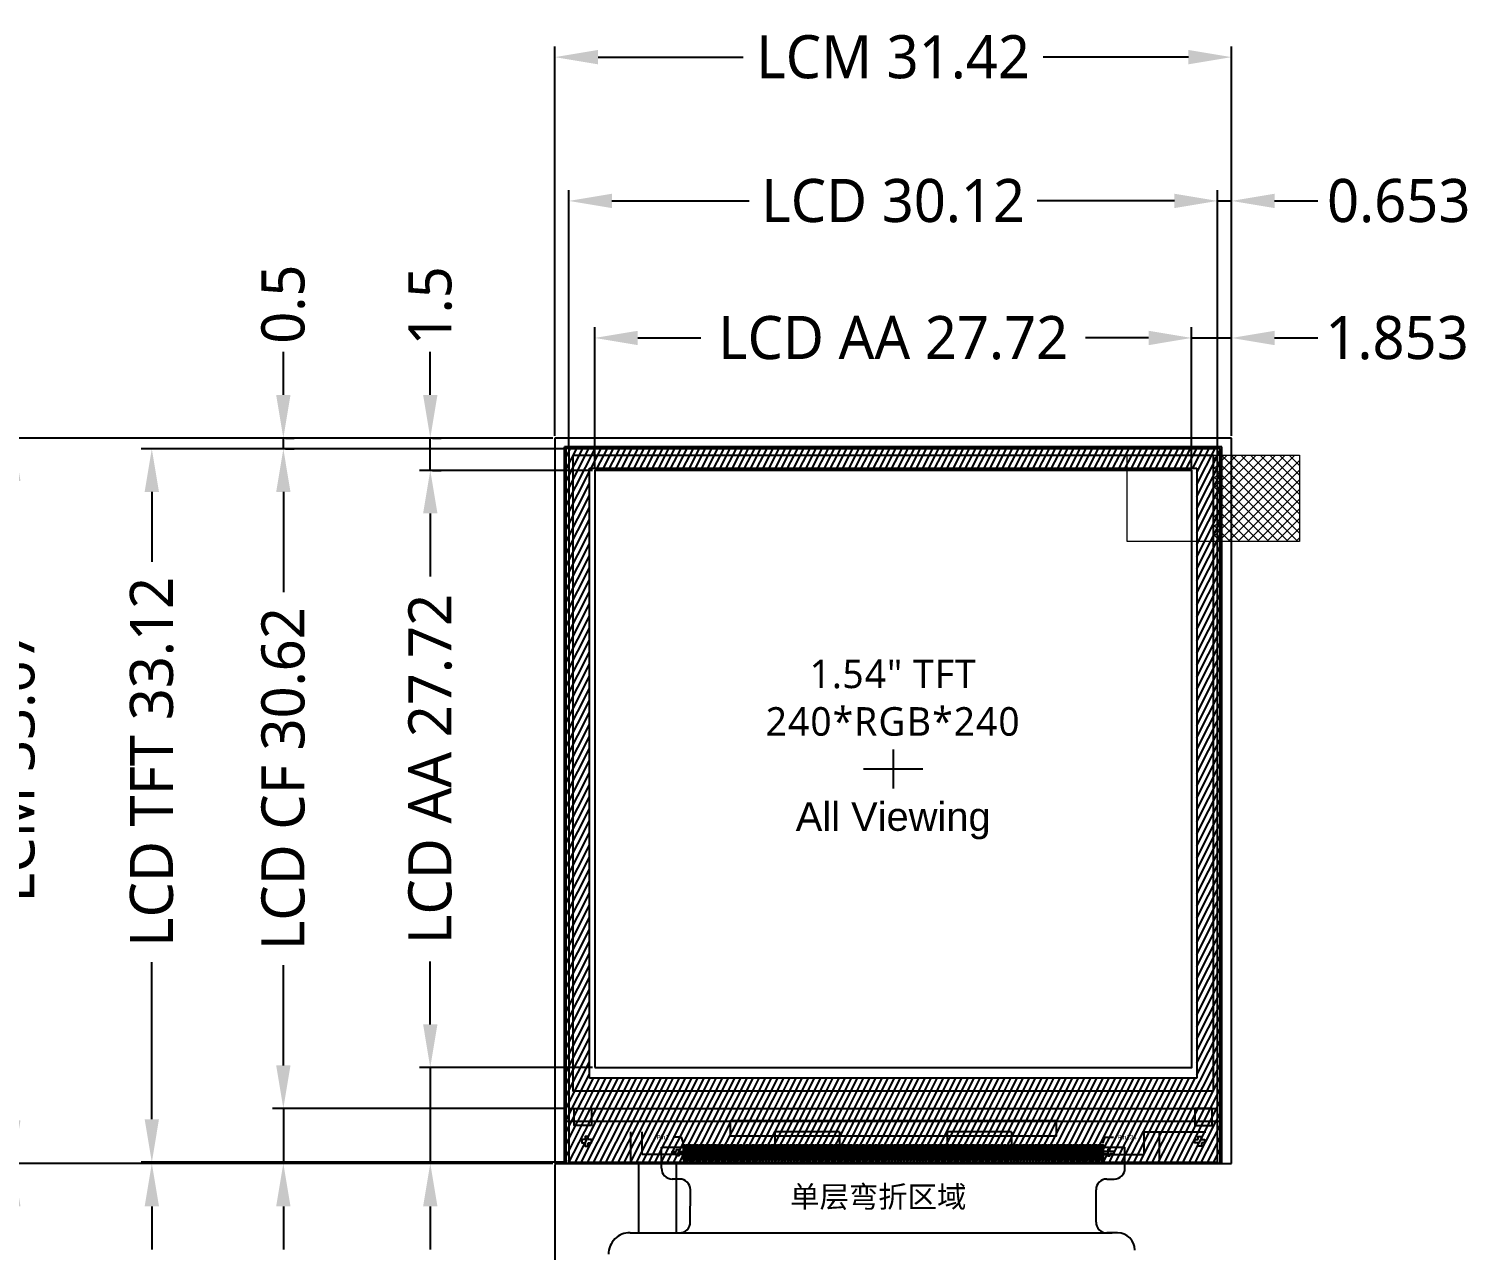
# Model space of a CAD drawing. Header units: millimetres. Extents: x 790 to 1082, y 1773 to 1991.
# Drawn here: x 826.9 to 894, y 1882.1 to 1938.8 of the extents above; entities that cross this region are included whole.
import ezdxf
from ezdxf import colors
from ezdxf.entities.mleader import LeaderData, LeaderLine
from ezdxf.math import Vec2, Vec3

# ---------------------------------------------------------------- set-up
doc = ezdxf.new("R2010")
doc.units = ezdxf.units.MM
for name, color, linetype in [('2-BL', 3, 'Continuous'), ('2-BL-FPC', 2, 'Continuous'), ('3-LCD', 4, 'Continuous'), ('3-LCD-FPC', 40, 'Continuous'), ('6-标注', 255, 'Continuous')]:
    doc.layers.add(name, color=color, linetype=linetype)
doc.styles.get("Standard").update_dxf_attribs({"font": 'arial.ttf'})
doc.styles.add('宋体', font='')
doc.styles.get('宋体').set_extended_font_data('Microsoft YaHei')
doc.dimstyles.new('ZY-G2-0.1默认', dxfattribs={"dimtxt": 2, "dimasz": 2, "dimexe": 0.5, "dimexo": 0.1, "dimgap": 0.5, "dimtad": 0, "dimdec": 3, "dimdsep": 46, "dimtxsty": '宋体', "dimcen": 2, "dimclrd": 7, "dimclre": 7, "dimclrt": 7, "dimadec": 0, "dimazin": 2, "dimtp": 0.1, "dimtm": 0.1, "dimtfac": 1, "dimtdec": 3, "dimtmove": 0, "dimatfit": 3, "dimfxl": 1, "dimtolj": 1, "dimarcsym": 0})
doc.dimstyles.new('ZY-G2-0.5', dxfattribs={"dimtxt": 2, "dimasz": 2, "dimexe": 0.5, "dimexo": 0.1, "dimgap": 0.1, "dimtad": 0, "dimdec": 3, "dimdsep": 46, "dimtxsty": '宋体', "dimcen": 2, "dimclrd": 7, "dimclre": 7, "dimclrt": 7, "dimadec": 0, "dimazin": 2, "dimtol": 1, "dimtp": 0.5, "dimtm": 0.5, "dimtfac": 1, "dimtdec": 3, "dimtmove": 0, "dimatfit": 3, "dimfxl": 1, "dimtolj": 1, "dimarcsym": 0})
pattern_1 = [(63, (-300.21796, -9.3664), (-0.226315657, 0.115313587), [])]

# ---------------------------------------------------------------- blocks, each defined once
blk = doc.blocks.new('*D317')
at = {"layer": '6-标注', "color": 7, "lineweight": -2, "transparency": 16777216}
for p, q in [((853.222, 1918.375), (853.222, 1924.922)), ((880.942, 1918.375), (880.942, 1924.922)), ((855.222, 1924.422), (858.149, 1924.422)), ((878.942, 1924.422), (876.016, 1924.422))]:
    blk.add_line(p, q, dxfattribs=at)
at = {"layer": '6-标注', "color": 7, "transparency": 16777216}
for points in [[(855.222, 1924.755), (855.222, 1924.088), (853.222, 1924.422)], [(878.942, 1924.755), (878.942, 1924.088), (880.942, 1924.422)]]:
    blk.add_solid(points, dxfattribs=at)
at = {"layer": 'Defpoints', "color": 0, "transparency": 16777216}
for p in [(880.942, 1924.422), (853.222, 1918.275), (880.942, 1918.275)]:
    blk.add_point(p, dxfattribs=at)
at = {"layer": '6-标注', "color": 7, "transparency": 16777216, "insert": (867.082, 1924.422), "char_height": 2, "width": 29.7332, "attachment_point": 5, "style": '宋体'}
blk.add_mtext('\\A1;LCD AA 27.72', dxfattribs=at)
blk = doc.blocks.new('*D318')
at = {"layer": '6-标注', "color": 7, "lineweight": -2, "transparency": 16777216}
for p, q in [((852.022, 1919.375), (852.022, 1931.284)), ((882.142, 1919.375), (882.142, 1931.284)), ((854.022, 1930.784), (860.4, 1930.784)), ((880.142, 1930.784), (873.764, 1930.784))]:
    blk.add_line(p, q, dxfattribs=at)
at = {"layer": '6-标注', "color": 7, "transparency": 16777216}
for points in [[(854.022, 1931.118), (854.022, 1930.451), (852.022, 1930.784)], [(880.142, 1931.118), (880.142, 1930.451), (882.142, 1930.784)]]:
    blk.add_solid(points, dxfattribs=at)
at = {"layer": 'Defpoints', "color": 0, "transparency": 16777216}
for p in [(882.142, 1930.784), (852.022, 1919.275), (882.142, 1919.275)]:
    blk.add_point(p, dxfattribs=at)
at = {"layer": '6-标注', "color": 7, "transparency": 16777216, "insert": (867.082, 1930.784), "char_height": 2, "width": 29.06046, "attachment_point": 5, "style": '宋体'}
blk.add_mtext('\\A1;LCD 30.12', dxfattribs=at)
blk = doc.blocks.new('*D319')
at = {"layer": '6-标注', "color": 7, "lineweight": -2, "transparency": 16777216}
for p, q in [((851.375, 1919.875), (851.375, 1937.958)), ((882.795, 1919.875), (882.795, 1937.958)), ((853.375, 1937.458), (860.113, 1937.458)), ((880.795, 1937.458), (874.047, 1937.458))]:
    blk.add_line(p, q, dxfattribs=at)
at = {"layer": '6-标注', "color": 7, "transparency": 16777216}
for points in [[(853.375, 1937.792), (853.375, 1937.125), (851.375, 1937.458)], [(880.795, 1937.792), (880.795, 1937.125), (882.795, 1937.458)]]:
    blk.add_solid(points, dxfattribs=at)
at = {"layer": 'Defpoints', "color": 0, "transparency": 16777216}
for p in [(882.795, 1937.458), (851.375, 1919.775), (882.795, 1919.775)]:
    blk.add_point(p, dxfattribs=at)
at = {"layer": '6-标注', "color": 7, "transparency": 16777216, "insert": (867.08, 1937.458), "char_height": 2, "width": 21.84074, "attachment_point": 5, "style": '宋体'}
blk.add_mtext('\\A1;LCM 31.42', dxfattribs=at)
blk = doc.blocks.new('*D329')
at = {"layer": '6-标注', "color": 7, "lineweight": -2, "transparency": 16777216}
for p, q in [((853.122, 1918.275), (845.086, 1918.275)), ((845.586, 1916.275), (845.586, 1913.349)), ((845.586, 1892.555), (845.586, 1895.481)), ((853.122, 1890.555), (845.086, 1890.555))]:
    blk.add_line(p, q, dxfattribs=at)
at = {"layer": '6-标注', "color": 7, "transparency": 16777216}
for points in [[(845.253, 1916.275), (845.919, 1916.275), (845.586, 1918.275)], [(845.253, 1892.555), (845.919, 1892.555), (845.586, 1890.555)]]:
    blk.add_solid(points, dxfattribs=at)
at = {"layer": 'Defpoints', "color": 0, "transparency": 16777216}
for p in [(853.222, 1918.275), (845.586, 1890.555), (853.222, 1890.555)]:
    blk.add_point(p, dxfattribs=at)
at = {"layer": '6-标注', "color": 7, "transparency": 16777216, "insert": (845.586, 1904.415), "char_height": 2, "attachment_point": 5, "rotation": 90, "style": '宋体'}
blk.add_mtext('\\A1;LCD AA 27.72', dxfattribs=at)
blk = doc.blocks.new('*D309')
at = {"layer": '6-标注', "color": 7, "lineweight": -2, "transparency": 16777216}
for p, q in [((851.922, 1919.275), (832.156, 1919.275)), ((832.656, 1917.275), (832.656, 1914.034)), ((832.656, 1888.155), (832.656, 1895.451)), ((851.922, 1886.155), (832.156, 1886.155))]:
    blk.add_line(p, q, dxfattribs=at)
at = {"layer": '6-标注', "color": 7, "transparency": 16777216}
for points in [[(832.322, 1917.275), (832.989, 1917.275), (832.656, 1919.275)], [(832.322, 1888.155), (832.989, 1888.155), (832.656, 1886.155)]]:
    blk.add_solid(points, dxfattribs=at)
at = {"layer": 'Defpoints', "color": 0, "transparency": 16777216}
for p in [(832.656, 1919.275), (852.022, 1919.275), (852.022, 1886.155)]:
    blk.add_point(p, dxfattribs=at)
at = {"layer": '6-标注', "color": 7, "transparency": 16777216, "insert": (832.656, 1904.743), "char_height": 2, "attachment_point": 5, "rotation": 90, "style": '宋体'}
blk.add_mtext('\\A1;LCD TFT 33.12', dxfattribs=at)
blk = doc.blocks.new('*D330')
at = {"layer": '6-标注', "color": 7, "lineweight": -2, "transparency": 16777216}
for p, q in [((851.275, 1919.775), (825.725, 1919.775)), ((826.225, 1917.775), (826.225, 1911.546)), ((826.225, 1888.105), (826.225, 1897.61)), ((851.275, 1886.105), (825.725, 1886.105))]:
    blk.add_line(p, q, dxfattribs=at)
at = {"layer": '6-标注', "color": 7, "transparency": 16777216}
for points in [[(825.891, 1917.775), (826.558, 1917.775), (826.225, 1919.775)], [(825.891, 1888.105), (826.558, 1888.105), (826.225, 1886.105)]]:
    blk.add_solid(points, dxfattribs=at)
at = {"layer": 'Defpoints', "color": 0, "transparency": 16777216}
for p in [(826.225, 1919.775), (851.375, 1919.775), (851.375, 1886.105)]:
    blk.add_point(p, dxfattribs=at)
at = {"layer": '6-标注', "color": 7, "transparency": 16777216, "insert": (826.225, 1904.578), "char_height": 2, "attachment_point": 5, "rotation": 90, "style": '宋体'}
blk.add_mtext('\\A1;LCM 33.67', dxfattribs=at)
blk = doc.blocks.new('*D331')
at = {"layer": '6-标注', "color": 7, "lineweight": -2, "transparency": 16777216}
for p, q in [((851.922, 1919.275), (838.263, 1919.275)), ((838.763, 1917.275), (838.763, 1912.625)), ((838.763, 1890.655), (838.763, 1895.305)), ((851.922, 1888.655), (838.263, 1888.655))]:
    blk.add_line(p, q, dxfattribs=at)
at = {"layer": '6-标注', "color": 7, "transparency": 16777216}
for points in [[(838.43, 1917.275), (839.096, 1917.275), (838.763, 1919.275)], [(838.43, 1890.655), (839.096, 1890.655), (838.763, 1888.655)]]:
    blk.add_solid(points, dxfattribs=at)
at = {"layer": 'Defpoints', "color": 0, "transparency": 16777216}
for p in [(838.763, 1919.275), (852.022, 1919.275), (852.022, 1888.655)]:
    blk.add_point(p, dxfattribs=at)
at = {"layer": '6-标注', "color": 7, "transparency": 16777216, "insert": (838.763, 1903.965), "char_height": 2, "attachment_point": 5, "rotation": 90, "style": '宋体'}
blk.add_mtext('\\A1;LCD CF 30.62', dxfattribs=at)
blk = doc.blocks.new('ROUND_1000')
blk.add_lwpolyline([(0, 0, 1), (0, 0, 1)], format="xyb", close=True)
blk = doc.blocks.new('*D320')
at = {"layer": '6-标注', "color": 7, "lineweight": -2, "transparency": 16777216}
for p, q in [((851.275, 1886.105), (825.725, 1886.105)), ((826.225, 1884.105), (826.225, 1880.732)), ((826.225, 1863.086), (826.225, 1868.337)), ((863.932, 1861.086), (825.725, 1861.086))]:
    blk.add_line(p, q, dxfattribs=at)
at = {"layer": '6-标注', "color": 7, "transparency": 16777216}
for points in [[(825.891, 1884.105), (826.558, 1884.105), (826.225, 1886.105)], [(825.891, 1863.086), (826.558, 1863.086), (826.225, 1861.086)]]:
    blk.add_solid(points, dxfattribs=at)
at = {"layer": 'Defpoints', "color": 0, "transparency": 16777216}
for p in [(826.225, 1886.105), (851.375, 1886.105), (864.032, 1861.086)]:
    blk.add_point(p, dxfattribs=at)
at = {"layer": '6-标注', "color": 7, "transparency": 16777216, "insert": (826.225, 1874.534), "char_height": 2, "attachment_point": 5, "rotation": 90, "style": '宋体'}
blk.add_mtext('\\A1;25.02±0.5', dxfattribs=at)
blk = doc.blocks.new('*D321')
at = {"layer": '6-标注', "color": 7, "lineweight": -2, "transparency": 16777216}
for p, q in [((851.375, 1886.055), (851.375, 1854.134)), ((863.832, 1861.186), (863.832, 1854.134)), ((851.375, 1854.634), (848.543, 1854.634)), ((861.832, 1854.634), (853.375, 1854.634))]:
    blk.add_line(p, q, dxfattribs=at)
at = {"layer": '6-标注', "color": 7, "transparency": 16777216}
for points in [[(853.375, 1854.967), (853.375, 1854.3), (851.375, 1854.634)], [(861.832, 1854.967), (861.832, 1854.3), (863.832, 1854.634)]]:
    blk.add_solid(points, dxfattribs=at)
at = {"layer": 'Defpoints', "color": 0, "transparency": 16777216}
for p in [(851.375, 1886.155), (863.832, 1861.286), (863.832, 1854.634)]:
    blk.add_point(p, dxfattribs=at)
at = {"layer": '6-标注', "color": 7, "transparency": 16777216, "insert": (842.405, 1854.634), "char_height": 2, "attachment_point": 5, "style": '宋体'}
blk.add_mtext('\\A1;12.46±0.5', dxfattribs=at)
blk = doc.blocks.new('*D337')
at = {"layer": '3-LCD', "color": 7, "lineweight": -2, "transparency": 16777216}
for p, q in [((880.942, 1924.522), (880.942, 1924.922)), ((882.795, 1924.522), (882.795, 1924.922)), ((878.942, 1924.422), (876.942, 1924.422)), ((880.942, 1924.422), (882.795, 1924.422)), ((884.795, 1924.422), (886.795, 1924.422))]:
    blk.add_line(p, q, dxfattribs=at)
at = {"layer": '3-LCD', "color": 7, "transparency": 16777216}
for points in [[(878.942, 1924.755), (878.942, 1924.088), (880.942, 1924.422)], [(884.795, 1924.755), (884.795, 1924.088), (882.795, 1924.422)]]:
    blk.add_solid(points, dxfattribs=at)
at = {"layer": 'Defpoints', "color": 0, "transparency": 16777216}
for p in [(880.942, 1924.422), (882.795, 1924.422), (882.795, 1924.422)]:
    blk.add_point(p, dxfattribs=at)
at = {"layer": '3-LCD', "color": 7, "transparency": 16777216, "insert": (890.48, 1924.422), "char_height": 2, "attachment_point": 5, "style": '宋体'}
blk.add_mtext('\\A1;1.853', dxfattribs=at)
blk = doc.blocks.new('*D338')
at = {"layer": '3-LCD', "color": 7, "lineweight": -2, "transparency": 16777216}
for p, q in [((882.142, 1930.884), (882.142, 1931.284)), ((882.795, 1930.884), (882.795, 1931.284)), ((880.142, 1930.784), (878.142, 1930.784)), ((882.142, 1930.784), (882.795, 1930.784)), ((884.795, 1930.784), (886.795, 1930.784))]:
    blk.add_line(p, q, dxfattribs=at)
at = {"layer": '3-LCD', "color": 7, "transparency": 16777216}
for points in [[(880.142, 1931.118), (880.142, 1930.451), (882.142, 1930.784)], [(884.795, 1931.118), (884.795, 1930.451), (882.795, 1930.784)]]:
    blk.add_solid(points, dxfattribs=at)
at = {"layer": 'Defpoints', "color": 0, "transparency": 16777216}
for p in [(882.142, 1930.784), (882.795, 1930.784), (882.795, 1930.784)]:
    blk.add_point(p, dxfattribs=at)
at = {"layer": '3-LCD', "color": 7, "transparency": 16777216, "insert": (890.558, 1930.784), "char_height": 2, "attachment_point": 5, "style": '宋体'}
blk.add_mtext('\\A1;0.653', dxfattribs=at)
blk = doc.blocks.new('*D340')
at = {"layer": '3-LCD', "color": 7, "lineweight": -2, "transparency": 16777216}
for p, q in [((845.586, 1921.775), (845.586, 1923.775)), ((845.586, 1918.275), (845.586, 1919.775)), ((845.686, 1919.775), (846.086, 1919.775)), ((845.686, 1918.275), (846.086, 1918.275)), ((845.586, 1916.275), (845.586, 1914.275))]:
    blk.add_line(p, q, dxfattribs=at)
at = {"layer": '3-LCD', "color": 7, "transparency": 16777216}
for points in [[(845.253, 1921.775), (845.919, 1921.775), (845.586, 1919.775)], [(845.253, 1916.275), (845.919, 1916.275), (845.586, 1918.275)]]:
    blk.add_solid(points, dxfattribs=at)
at = {"layer": 'Defpoints', "color": 0, "transparency": 16777216}
for p in [(845.586, 1919.775), (845.586, 1919.775), (845.586, 1918.275)]:
    blk.add_point(p, dxfattribs=at)
at = {"layer": '3-LCD', "color": 7, "transparency": 16777216, "insert": (845.586, 1925.913), "char_height": 2, "attachment_point": 5, "rotation": 90, "style": '宋体'}
blk.add_mtext('\\A1;1.5', dxfattribs=at)
blk = doc.blocks.new('*D341')
at = {"layer": '3-LCD', "color": 7, "lineweight": -2, "transparency": 16777216}
for p, q in [((838.763, 1921.775), (838.763, 1923.775)), ((838.763, 1919.275), (838.763, 1919.775)), ((838.863, 1919.775), (839.263, 1919.775)), ((838.863, 1919.275), (839.263, 1919.275)), ((838.763, 1917.275), (838.763, 1915.275))]:
    blk.add_line(p, q, dxfattribs=at)
at = {"layer": '3-LCD', "color": 7, "transparency": 16777216}
for points in [[(838.43, 1921.775), (839.096, 1921.775), (838.763, 1919.775)], [(838.43, 1917.275), (839.096, 1917.275), (838.763, 1919.275)]]:
    blk.add_solid(points, dxfattribs=at)
at = {"layer": 'Defpoints', "color": 0, "transparency": 16777216}
for p in [(838.763, 1919.775), (838.763, 1919.775), (838.763, 1919.275)]:
    blk.add_point(p, dxfattribs=at)
at = {"layer": '3-LCD', "color": 7, "transparency": 16777216, "insert": (838.763, 1925.991), "char_height": 2, "attachment_point": 5, "rotation": 90, "style": '宋体'}
blk.add_mtext('\\A1;0.5', dxfattribs=at)
blk = doc.blocks.new('*D369')
at = {"layer": '3-LCD', "color": 7, "lineweight": -2, "transparency": 16777216}
for p, q in [((845.586, 1892.555), (845.586, 1894.555)), ((845.486, 1890.555), (845.086, 1890.555)), ((845.586, 1890.555), (845.586, 1886.105)), ((845.486, 1886.105), (845.086, 1886.105)), ((845.586, 1884.105), (845.586, 1882.105))]:
    blk.add_line(p, q, dxfattribs=at)
at = {"layer": '3-LCD', "color": 7, "transparency": 16777216}
for points in [[(845.253, 1892.555), (845.919, 1892.555), (845.586, 1890.555)], [(845.253, 1884.105), (845.919, 1884.105), (845.586, 1886.105)]]:
    blk.add_solid(points, dxfattribs=at)
at = {"layer": 'Defpoints', "color": 0, "transparency": 16777216}
for p in [(845.586, 1890.555), (845.586, 1886.105), (845.586, 1886.105)]:
    blk.add_point(p, dxfattribs=at)
at = {"layer": '3-LCD', "color": 7, "transparency": 16777216, "insert": (845.586, 1879.067), "char_height": 2, "attachment_point": 5, "rotation": 90, "style": '宋体'}
blk.add_mtext('\\A1;4.45', dxfattribs=at)
blk = doc.blocks.new('*D370')
at = {"layer": '3-LCD', "color": 7, "lineweight": -2, "transparency": 16777216}
for p, q in [((838.763, 1890.655), (838.763, 1892.655)), ((838.663, 1888.655), (838.263, 1888.655)), ((838.763, 1888.655), (838.763, 1886.105)), ((838.663, 1886.105), (838.263, 1886.105)), ((838.763, 1884.105), (838.763, 1882.105))]:
    blk.add_line(p, q, dxfattribs=at)
at = {"layer": '3-LCD', "color": 7, "transparency": 16777216}
for points in [[(838.43, 1890.655), (839.096, 1890.655), (838.763, 1888.655)], [(838.43, 1884.105), (839.096, 1884.105), (838.763, 1886.105)]]:
    blk.add_solid(points, dxfattribs=at)
at = {"layer": 'Defpoints', "color": 0, "transparency": 16777216}
for p in [(838.763, 1888.655), (838.763, 1886.105), (838.763, 1886.105)]:
    blk.add_point(p, dxfattribs=at)
at = {"layer": '3-LCD', "color": 7, "transparency": 16777216, "insert": (838.763, 1879.133), "char_height": 2, "attachment_point": 5, "rotation": 90, "style": '宋体'}
blk.add_mtext('\\A1;2.55', dxfattribs=at)
blk = doc.blocks.new('*D372')
at = {"layer": '3-LCD', "color": 7, "lineweight": -2, "transparency": 16777216}
for p, q in [((832.656, 1888.155), (832.656, 1890.155)), ((832.556, 1886.155), (832.156, 1886.155)), ((832.556, 1886.105), (832.156, 1886.105)), ((832.656, 1886.155), (832.656, 1886.105)), ((832.656, 1884.105), (832.656, 1882.105))]:
    blk.add_line(p, q, dxfattribs=at)
at = {"layer": '3-LCD', "color": 7, "transparency": 16777216}
for points in [[(832.322, 1888.155), (832.989, 1888.155), (832.656, 1886.155)], [(832.322, 1884.105), (832.989, 1884.105), (832.656, 1886.105)]]:
    blk.add_solid(points, dxfattribs=at)
at = {"layer": 'Defpoints', "color": 0, "transparency": 16777216}
for p in [(832.656, 1886.155), (832.656, 1886.105), (832.656, 1886.105)]:
    blk.add_point(p, dxfattribs=at)
at = {"layer": '3-LCD', "color": 7, "transparency": 16777216, "insert": (832.656, 1879.115), "char_height": 2, "attachment_point": 5, "rotation": 90, "style": '宋体'}
blk.add_mtext('\\A1;0.05', dxfattribs=at)

msp = doc.modelspace()

# ---------------------------------------------------------------- hatches: boundary and pattern name
at = {"layer": '2-BL'}
h = msp.add_hatch(dxfattribs=at)
h.set_pattern_fill('ANSI31', color=6, scale=0.08, angle=18)
h.set_pattern_definition(pattern_1)
h.paths.add_polyline_path([(882.2731, 1888.0553), (882.2731, 1919.2953), (851.8931, 1919.2953), (851.8931, 1888.0553)])
h.paths.add_polyline_path([(852.9824, 1890.0553), (852.9824, 1918.3753), (881.1824, 1918.3753), (881.1824, 1890.0553)], flags=16)
h = msp.add_hatch(dxfattribs=at)
h.set_pattern_fill('ANSI31', color=62, scale=0.08, angle=18)
h.set_pattern_definition(pattern_1)
h.paths.add_polyline_path([(882.2703, 1888.0592), (851.8903, 1888.0592), (851.8903, 1886.1092), (882.2703, 1886.1092)])
at = {"layer": '3-LCD', "lineweight": 0}
h = msp.add_hatch(dxfattribs=at)
h.set_pattern_fill('ANSI37', color=2, scale=0.1, style=0)
h.set_pattern_definition([(45, (-529.2361, 1192.78505), (-0.2245064, 0.2245064), []), (135, (-529.2361, 1192.78505), (-0.2245064, -0.2245064), [])])
h.paths.add_polyline_path([(881.9424, 1918.9753), (881.9424, 1914.9753), (885.9424, 1914.9753), (885.9424, 1918.9753)])

# ---------------------------------------------------------------- linework, layer by layer
at = {"color": 40}
for p, q in [((857.1624, 1885.3767), (856.8224, 1885.3767)), ((877.0024, 1885.3767), (877.3424, 1885.3767)), ((876.5024, 1883.3767), (876.5024, 1884.8767)), ((877.5024, 1882.8767), (877.0024, 1882.8767))]:
    msp.add_line(p, q, dxfattribs=at)
for centre, start, end in [((856.8224, 1885.8767), 180, 270), ((857.1624, 1884.8767), 0, 90), ((877.0024, 1884.8767), 90, 180), ((877.3424, 1885.8767), 270, 0), ((877.0024, 1883.3767), 180, 270)]:
    msp.add_arc(centre, 0.5, start, end, dxfattribs=at)
at = {"layer": '2-BL'}
for p, q in [((882.7953, 1919.7753), (851.3753, 1919.7753)), ((851.3753, 1919.7753), (851.3753, 1886.1053)), ((882.7953, 1886.1053), (882.7953, 1919.7753)), ((851.3753, 1886.1053), (882.7953, 1886.1053))]:
    msp.add_line(p, q, dxfattribs=at)
at = {"layer": '2-BL', "linetype": 'Continuous'}
msp.add_line((851.418, 1919.2753), (851.318, 1919.2753), dxfattribs=at)
at = {"layer": '2-BL', "color": 0}
for p, q in [((882.3431, 1919.3753), (851.8231, 1919.3753)), ((882.2731, 1919.2953), (851.8931, 1919.2953))]:
    msp.add_line(p, q, dxfattribs=at)
at = {"layer": '2-BL', "color": 6, "linetype": 'Continuous'}
for p, q in [((851.8231, 1886.1053), (851.8231, 1919.3753)), ((851.8931, 1886.1053), (851.8931, 1919.2953)), ((882.2718, 1886.1053), (882.2731, 1919.2953)), ((882.3431, 1886.1053), (882.3431, 1919.3753)), ((854.8879, 1887.5653), (854.8879, 1886.1053)), ((864.5831, 1887.5653), (861.5831, 1887.5653)), ((861.5831, 1887.5653), (861.5831, 1886.5153)), ((864.5831, 1887.5653), (864.5831, 1886.5153)), ((872.5831, 1887.5653), (869.5831, 1887.5653)), ((869.5831, 1887.5653), (869.5831, 1886.5153)), ((872.5831, 1887.5653), (872.5831, 1886.5153)), ((879.4374, 1887.5653), (879.4374, 1886.1053)), ((861.5831, 1886.5153), (855.4253, 1886.5153)), ((864.5831, 1886.5153), (869.5831, 1886.5153)), ((872.5831, 1886.5153), (878.7253, 1886.5153))]:
    msp.add_line(p, q, dxfattribs=at)
at = {"layer": '2-BL', "color": 6}
msp.add_line((867.0831, 1919.2953), (868.0881, 1919.2953), dxfattribs=at)
at = {"layer": '2-BL', "color": 5}
for p, q in [((852.9824, 1890.0553), (852.9824, 1918.3753)), ((852.9824, 1918.3753), (881.1824, 1918.3753)), ((881.1824, 1918.3753), (881.1824, 1890.0553)), ((881.1824, 1890.0553), (852.9824, 1890.0553))]:
    msp.add_line(p, q, dxfattribs=at)
at = {"layer": '2-BL', "color": 0, "linetype": 'Continuous'}
for p, q in [((882.2718, 1888.0553), (851.8931, 1888.0553)), ((882.2718, 1886.1053), (851.8931, 1886.1053))]:
    msp.add_line(p, q, dxfattribs=at)
at = {"layer": '2-BL', "color": 6, "ltscale": 3}
for p, q in [((855.4253, 1886.5153), (855.4253, 1887.5653)), ((878.7253, 1887.5653), (881.5953, 1887.5653)), ((878.7253, 1887.5653), (881.5953, 1887.5653))]:
    msp.add_line(p, q, dxfattribs=at)
at = {"layer": '2-BL', "color": 0, "ltscale": 3}
msp.add_line((878.7253, 1887.5653), (878.7253, 1886.5153), dxfattribs=at)
at = {"layer": '2-BL-FPC'}
for p, q in [((855.2488, 1886.1553), (855.2488, 1882.8851)), ((856.9988, 1886.1553), (856.9988, 1882.8793))]:
    msp.add_line(p, q, dxfattribs=at)
at = {"layer": '3-LCD', "color": 4, "lineweight": 0}
msp.add_line((881.9424, 1918.9753), (881.9424, 1914.9753), dxfattribs=at)
at = {"layer": '3-LCD'}
for p, q in [((867.0824, 1905.3162), (867.0824, 1903.5144)), ((865.7046, 1904.4153), (868.4603, 1904.4153)), ((865.7311, 1904.4153), (868.4338, 1904.4153)), ((852.0224, 1888.6553), (882.1424, 1888.6553)), ((852.0224, 1886.1553), (852.0224, 1886.2553))]:
    msp.add_line(p, q, dxfattribs=at)
for points in [[(852.0224, 1886.1553), (882.1424, 1886.1553), (882.1424, 1919.2753), (852.0224, 1919.2753)], [(853.2224, 1890.5553), (880.9424, 1890.5553), (880.9424, 1918.2753), (853.2224, 1918.2753)], [(853.0724, 1887.8553), (852.2724, 1887.8553), (852.2724, 1888.6553), (853.0724, 1888.6553)], [(881.0924, 1887.8553), (881.8924, 1887.8553), (881.8924, 1888.6553), (881.0924, 1888.6553)], [(859.5049, 1887.3773), (874.6599, 1887.3773), (874.6599, 1888.0753), (859.5049, 1888.0753)], [(857.3224, 1886.2553), (857.4244, 1886.2553), (857.4244, 1886.9553), (857.3224, 1886.9553)], [(857.4684, 1886.2553), (857.5704, 1886.2553), (857.5704, 1886.9553), (857.4684, 1886.9553)], [(857.6144, 1886.2553), (857.7164, 1886.2553), (857.7164, 1886.9553), (857.6144, 1886.9553)], [(857.7604, 1886.2553), (857.8624, 1886.2553), (857.8624, 1886.9553), (857.7604, 1886.9553)], [(857.9064, 1886.2553), (858.0084, 1886.2553), (858.0084, 1886.9553), (857.9064, 1886.9553)], [(858.0524, 1886.2553), (858.1544, 1886.2553), (858.1544, 1886.9553), (858.0524, 1886.9553)], [(858.1984, 1886.2553), (858.3004, 1886.2553), (858.3004, 1886.9553), (858.1984, 1886.9553)], [(858.3444, 1886.2553), (858.4464, 1886.2553), (858.4464, 1886.9553), (858.3444, 1886.9553)], [(858.4904, 1886.2553), (858.5924, 1886.2553), (858.5924, 1886.9553), (858.4904, 1886.9553)], [(858.6364, 1886.2553), (858.7384, 1886.2553), (858.7384, 1886.9553), (858.6364, 1886.9553)], [(858.7824, 1886.2553), (858.8844, 1886.2553), (858.8844, 1886.9553), (858.7824, 1886.9553)], [(858.9284, 1886.2553), (859.0304, 1886.2553), (859.0304, 1886.9553), (858.9284, 1886.9553)], [(859.0744, 1886.2553), (859.1764, 1886.2553), (859.1764, 1886.9553), (859.0744, 1886.9553)], [(859.2204, 1886.2553), (859.3224, 1886.2553), (859.3224, 1886.9553), (859.2204, 1886.9553)], [(859.3664, 1886.2553), (859.4684, 1886.2553), (859.4684, 1886.9553), (859.3664, 1886.9553)], [(859.5124, 1886.2553), (859.6144, 1886.2553), (859.6144, 1886.9553), (859.5124, 1886.9553)], [(859.6584, 1886.2553), (859.7604, 1886.2553), (859.7604, 1886.9553), (859.6584, 1886.9553)], [(859.8044, 1886.2553), (859.9064, 1886.2553), (859.9064, 1886.9553), (859.8044, 1886.9553)], [(859.9504, 1886.2553), (860.0524, 1886.2553), (860.0524, 1886.9553), (859.9504, 1886.9553)], [(860.0964, 1886.2553), (860.1984, 1886.2553), (860.1984, 1886.9553), (860.0964, 1886.9553)], [(860.2424, 1886.2553), (860.3444, 1886.2553), (860.3444, 1886.9553), (860.2424, 1886.9553)], [(860.3884, 1886.2553), (860.4904, 1886.2553), (860.4904, 1886.9553), (860.3884, 1886.9553)], [(860.5344, 1886.2553), (860.6364, 1886.2553), (860.6364, 1886.9553), (860.5344, 1886.9553)], [(860.6804, 1886.2553), (860.7824, 1886.2553), (860.7824, 1886.9553), (860.6804, 1886.9553)], [(860.8264, 1886.2553), (860.9284, 1886.2553), (860.9284, 1886.9553), (860.8264, 1886.9553)], [(860.9724, 1886.2553), (861.0744, 1886.2553), (861.0744, 1886.9553), (860.9724, 1886.9553)], [(861.1184, 1886.2553), (861.2204, 1886.2553), (861.2204, 1886.9553), (861.1184, 1886.9553)], [(861.2644, 1886.2553), (861.3664, 1886.2553), (861.3664, 1886.9553), (861.2644, 1886.9553)], [(861.4104, 1886.2553), (861.5124, 1886.2553), (861.5124, 1886.9553), (861.4104, 1886.9553)], [(861.5564, 1886.2553), (861.6584, 1886.2553), (861.6584, 1886.9553), (861.5564, 1886.9553)], [(861.7024, 1886.2553), (861.8044, 1886.2553), (861.8044, 1886.9553), (861.7024, 1886.9553)], [(861.8484, 1886.2553), (861.9504, 1886.2553), (861.9504, 1886.9553), (861.8484, 1886.9553)], [(861.9944, 1886.2553), (862.0964, 1886.2553), (862.0964, 1886.9553), (861.9944, 1886.9553)], [(862.1404, 1886.2553), (862.2424, 1886.2553), (862.2424, 1886.9553), (862.1404, 1886.9553)], [(862.2864, 1886.2553), (862.3884, 1886.2553), (862.3884, 1886.9553), (862.2864, 1886.9553)], [(862.4324, 1886.2553), (862.5344, 1886.2553), (862.5344, 1886.9553), (862.4324, 1886.9553)], [(862.5784, 1886.2553), (862.6804, 1886.2553), (862.6804, 1886.9553), (862.5784, 1886.9553)], [(862.7244, 1886.2553), (862.8264, 1886.2553), (862.8264, 1886.9553), (862.7244, 1886.9553)], [(862.8704, 1886.2553), (862.9724, 1886.2553), (862.9724, 1886.9553), (862.8704, 1886.9553)], [(863.0164, 1886.2553), (863.1184, 1886.2553), (863.1184, 1886.9553), (863.0164, 1886.9553)], [(863.1624, 1886.2553), (863.2644, 1886.2553), (863.2644, 1886.9553), (863.1624, 1886.9553)], [(863.3084, 1886.2553), (863.4104, 1886.2553), (863.4104, 1886.9553), (863.3084, 1886.9553)], [(863.4544, 1886.2553), (863.5564, 1886.2553), (863.5564, 1886.9553), (863.4544, 1886.9553)], [(863.6004, 1886.2553), (863.7024, 1886.2553), (863.7024, 1886.9553), (863.6004, 1886.9553)], [(863.7464, 1886.2553), (863.8484, 1886.2553), (863.8484, 1886.9553), (863.7464, 1886.9553)], [(863.8924, 1886.2553), (863.9944, 1886.2553), (863.9944, 1886.9553), (863.8924, 1886.9553)], [(864.0384, 1886.2553), (864.1404, 1886.2553), (864.1404, 1886.9553), (864.0384, 1886.9553)], [(864.1844, 1886.2553), (864.2864, 1886.2553), (864.2864, 1886.9553), (864.1844, 1886.9553)], [(864.3304, 1886.2553), (864.4324, 1886.2553), (864.4324, 1886.9553), (864.3304, 1886.9553)], [(864.4764, 1886.2553), (864.5784, 1886.2553), (864.5784, 1886.9553), (864.4764, 1886.9553)], [(864.6224, 1886.2553), (864.7244, 1886.2553), (864.7244, 1886.9553), (864.6224, 1886.9553)], [(864.7684, 1886.2553), (864.8704, 1886.2553), (864.8704, 1886.9553), (864.7684, 1886.9553)], [(864.9144, 1886.2553), (865.0164, 1886.2553), (865.0164, 1886.9553), (864.9144, 1886.9553)], [(865.0604, 1886.2553), (865.1624, 1886.2553), (865.1624, 1886.9553), (865.0604, 1886.9553)], [(865.2064, 1886.2553), (865.3084, 1886.2553), (865.3084, 1886.9553), (865.2064, 1886.9553)], [(865.3524, 1886.2553), (865.4544, 1886.2553), (865.4544, 1886.9553), (865.3524, 1886.9553)], [(865.4984, 1886.2553), (865.6004, 1886.2553), (865.6004, 1886.9553), (865.4984, 1886.9553)], [(865.6444, 1886.2553), (865.7464, 1886.2553), (865.7464, 1886.9553), (865.6444, 1886.9553)], [(865.7904, 1886.2553), (865.8924, 1886.2553), (865.8924, 1886.9553), (865.7904, 1886.9553)], [(865.9364, 1886.2553), (866.0384, 1886.2553), (866.0384, 1886.9553), (865.9364, 1886.9553)], [(866.0824, 1886.2553), (866.1844, 1886.2553), (866.1844, 1886.9553), (866.0824, 1886.9553)], [(866.2284, 1886.2553), (866.3304, 1886.2553), (866.3304, 1886.9553), (866.2284, 1886.9553)], [(866.3744, 1886.2553), (866.4764, 1886.2553), (866.4764, 1886.9553), (866.3744, 1886.9553)], [(866.5204, 1886.2553), (866.6224, 1886.2553), (866.6224, 1886.9553), (866.5204, 1886.9553)], [(866.6664, 1886.2553), (866.7684, 1886.2553), (866.7684, 1886.9553), (866.6664, 1886.9553)], [(866.8124, 1886.2553), (866.9144, 1886.2553), (866.9144, 1886.9553), (866.8124, 1886.9553)], [(866.9584, 1886.2553), (867.0604, 1886.2553), (867.0604, 1886.9553), (866.9584, 1886.9553)], [(867.1044, 1886.2553), (867.2064, 1886.2553), (867.2064, 1886.9553), (867.1044, 1886.9553)], [(867.2504, 1886.2553), (867.3524, 1886.2553), (867.3524, 1886.9553), (867.2504, 1886.9553)], [(867.3964, 1886.2553), (867.4984, 1886.2553), (867.4984, 1886.9553), (867.3964, 1886.9553)], [(867.5424, 1886.2553), (867.6444, 1886.2553), (867.6444, 1886.9553), (867.5424, 1886.9553)], [(867.6884, 1886.2553), (867.7904, 1886.2553), (867.7904, 1886.9553), (867.6884, 1886.9553)], [(867.8344, 1886.2553), (867.9364, 1886.2553), (867.9364, 1886.9553), (867.8344, 1886.9553)], [(867.9804, 1886.2553), (868.0824, 1886.2553), (868.0824, 1886.9553), (867.9804, 1886.9553)], [(868.1264, 1886.2553), (868.2284, 1886.2553), (868.2284, 1886.9553), (868.1264, 1886.9553)], [(868.2724, 1886.2553), (868.3744, 1886.2553), (868.3744, 1886.9553), (868.2724, 1886.9553)], [(868.4184, 1886.2553), (868.5204, 1886.2553), (868.5204, 1886.9553), (868.4184, 1886.9553)], [(868.5644, 1886.2553), (868.6664, 1886.2553), (868.6664, 1886.9553), (868.5644, 1886.9553)], [(868.7104, 1886.2553), (868.8124, 1886.2553), (868.8124, 1886.9553), (868.7104, 1886.9553)], [(868.8564, 1886.2553), (868.9584, 1886.2553), (868.9584, 1886.9553), (868.8564, 1886.9553)], [(869.0024, 1886.2553), (869.1044, 1886.2553), (869.1044, 1886.9553), (869.0024, 1886.9553)], [(869.1484, 1886.2553), (869.2504, 1886.2553), (869.2504, 1886.9553), (869.1484, 1886.9553)], [(869.2944, 1886.2553), (869.3964, 1886.2553), (869.3964, 1886.9553), (869.2944, 1886.9553)], [(869.4404, 1886.2553), (869.5424, 1886.2553), (869.5424, 1886.9553), (869.4404, 1886.9553)], [(869.5864, 1886.2553), (869.6884, 1886.2553), (869.6884, 1886.9553), (869.5864, 1886.9553)], [(869.7324, 1886.2553), (869.8344, 1886.2553), (869.8344, 1886.9553), (869.7324, 1886.9553)], [(869.8784, 1886.2553), (869.9804, 1886.2553), (869.9804, 1886.9553), (869.8784, 1886.9553)], [(870.0244, 1886.2553), (870.1264, 1886.2553), (870.1264, 1886.9553), (870.0244, 1886.9553)], [(870.1704, 1886.2553), (870.2724, 1886.2553), (870.2724, 1886.9553), (870.1704, 1886.9553)], [(870.3164, 1886.2553), (870.4184, 1886.2553), (870.4184, 1886.9553), (870.3164, 1886.9553)], [(870.4624, 1886.2553), (870.5644, 1886.2553), (870.5644, 1886.9553), (870.4624, 1886.9553)], [(870.6084, 1886.2553), (870.7104, 1886.2553), (870.7104, 1886.9553), (870.6084, 1886.9553)], [(870.7544, 1886.2553), (870.8564, 1886.2553), (870.8564, 1886.9553), (870.7544, 1886.9553)], [(870.9004, 1886.2553), (871.0024, 1886.2553), (871.0024, 1886.9553), (870.9004, 1886.9553)], [(871.0464, 1886.2553), (871.1484, 1886.2553), (871.1484, 1886.9553), (871.0464, 1886.9553)], [(871.1924, 1886.2553), (871.2944, 1886.2553), (871.2944, 1886.9553), (871.1924, 1886.9553)], [(871.3384, 1886.2553), (871.4404, 1886.2553), (871.4404, 1886.9553), (871.3384, 1886.9553)], [(871.4844, 1886.2553), (871.5864, 1886.2553), (871.5864, 1886.9553), (871.4844, 1886.9553)], [(871.6304, 1886.2553), (871.7324, 1886.2553), (871.7324, 1886.9553), (871.6304, 1886.9553)], [(871.7764, 1886.2553), (871.8784, 1886.2553), (871.8784, 1886.9553), (871.7764, 1886.9553)], [(871.9224, 1886.2553), (872.0244, 1886.2553), (872.0244, 1886.9553), (871.9224, 1886.9553)], [(872.0684, 1886.2553), (872.1704, 1886.2553), (872.1704, 1886.9553), (872.0684, 1886.9553)], [(872.2144, 1886.2553), (872.3164, 1886.2553), (872.3164, 1886.9553), (872.2144, 1886.9553)], [(872.3604, 1886.2553), (872.4624, 1886.2553), (872.4624, 1886.9553), (872.3604, 1886.9553)], [(872.5064, 1886.2553), (872.6084, 1886.2553), (872.6084, 1886.9553), (872.5064, 1886.9553)], [(872.6524, 1886.2553), (872.7544, 1886.2553), (872.7544, 1886.9553), (872.6524, 1886.9553)], [(872.7984, 1886.2553), (872.9004, 1886.2553), (872.9004, 1886.9553), (872.7984, 1886.9553)], [(872.9444, 1886.2553), (873.0464, 1886.2553), (873.0464, 1886.9553), (872.9444, 1886.9553)], [(873.0904, 1886.2553), (873.1924, 1886.2553), (873.1924, 1886.9553), (873.0904, 1886.9553)], [(873.2364, 1886.2553), (873.3384, 1886.2553), (873.3384, 1886.9553), (873.2364, 1886.9553)], [(873.3824, 1886.2553), (873.4844, 1886.2553), (873.4844, 1886.9553), (873.3824, 1886.9553)], [(873.5284, 1886.2553), (873.6304, 1886.2553), (873.6304, 1886.9553), (873.5284, 1886.9553)], [(873.6744, 1886.2553), (873.7764, 1886.2553), (873.7764, 1886.9553), (873.6744, 1886.9553)], [(873.8204, 1886.2553), (873.9224, 1886.2553), (873.9224, 1886.9553), (873.8204, 1886.9553)], [(873.9664, 1886.2553), (874.0684, 1886.2553), (874.0684, 1886.9553), (873.9664, 1886.9553)], [(874.1124, 1886.2553), (874.2144, 1886.2553), (874.2144, 1886.9553), (874.1124, 1886.9553)], [(874.2584, 1886.2553), (874.3604, 1886.2553), (874.3604, 1886.9553), (874.2584, 1886.9553)], [(874.4044, 1886.2553), (874.5064, 1886.2553), (874.5064, 1886.9553), (874.4044, 1886.9553)], [(874.5504, 1886.2553), (874.6524, 1886.2553), (874.6524, 1886.9553), (874.5504, 1886.9553)], [(874.6964, 1886.2553), (874.7984, 1886.2553), (874.7984, 1886.9553), (874.6964, 1886.9553)], [(874.8424, 1886.2553), (874.9444, 1886.2553), (874.9444, 1886.9553), (874.8424, 1886.9553)], [(874.9884, 1886.2553), (875.0904, 1886.2553), (875.0904, 1886.9553), (874.9884, 1886.9553)], [(875.1344, 1886.2553), (875.2364, 1886.2553), (875.2364, 1886.9553), (875.1344, 1886.9553)], [(875.2804, 1886.2553), (875.3824, 1886.2553), (875.3824, 1886.9553), (875.2804, 1886.9553)], [(875.4264, 1886.2553), (875.5284, 1886.2553), (875.5284, 1886.9553), (875.4264, 1886.9553)], [(875.5724, 1886.2553), (875.6744, 1886.2553), (875.6744, 1886.9553), (875.5724, 1886.9553)], [(875.7184, 1886.2553), (875.8204, 1886.2553), (875.8204, 1886.9553), (875.7184, 1886.9553)], [(875.8644, 1886.2553), (875.9664, 1886.2553), (875.9664, 1886.9553), (875.8644, 1886.9553)], [(876.0104, 1886.2553), (876.1124, 1886.2553), (876.1124, 1886.9553), (876.0104, 1886.9553)], [(876.1564, 1886.2553), (876.2584, 1886.2553), (876.2584, 1886.9553), (876.1564, 1886.9553)], [(876.3024, 1886.2553), (876.4044, 1886.2553), (876.4044, 1886.9553), (876.3024, 1886.9553)], [(876.4484, 1886.2553), (876.5504, 1886.2553), (876.5504, 1886.9553), (876.4484, 1886.9553)], [(876.5944, 1886.2553), (876.6964, 1886.2553), (876.6964, 1886.9553), (876.5944, 1886.9553)], [(876.7404, 1886.2553), (876.8424, 1886.2553), (876.8424, 1886.9553), (876.7404, 1886.9553)]]:
    msp.add_lwpolyline(points, close=True, dxfattribs=at)
at = {"layer": '3-LCD', "color": 2}
msp.add_lwpolyline([(881.9424, 1889.4553), (852.2224, 1889.4553), (852.2224, 1918.9753), (881.9424, 1918.9753)], close=True, dxfattribs=at)
at = {"layer": '3-LCD', "color": 2, "lineweight": 0}
msp.add_lwpolyline([(877.9424, 1918.9753), (885.9424, 1918.9753), (885.9424, 1914.9753), (877.9424, 1914.9753)], close=True, dxfattribs=at)
at = {"layer": '3-LCD'}
for points in [[(852.9224, 1887.2053), (852.9224, 1887.3553), (852.7724, 1887.3553), (852.7724, 1887.2053)], [(881.2424, 1887.2053), (881.2424, 1887.3553), (881.3924, 1887.3553), (881.3924, 1887.2053)], [(852.7724, 1887.2053), (852.6224, 1887.2053), (852.6224, 1887.0553), (852.7724, 1887.0553)], [(852.7724, 1887.0553), (852.7724, 1886.9053), (852.9224, 1886.9053), (852.9224, 1887.0553)], [(852.9224, 1887.0553), (853.0724, 1887.0553), (853.0724, 1887.2053), (852.9224, 1887.2053)], [(857.0224, 1886.5553), (856.8224, 1886.5553), (856.8224, 1886.6553), (857.0224, 1886.6553)], [(857.0224, 1886.6553), (857.0224, 1886.7553), (857.1224, 1886.7553), (857.1224, 1886.6553)], [(857.1224, 1886.6553), (857.3224, 1886.6553)], [(877.0424, 1886.6553), (876.8424, 1886.6553)], [(877.1424, 1886.6553), (877.1424, 1886.7553), (877.0424, 1886.7553), (877.0424, 1886.6553)], [(877.1424, 1886.5553), (877.3424, 1886.5553), (877.3424, 1886.6553), (877.1424, 1886.6553)], [(881.2424, 1887.0553), (881.0924, 1887.0553), (881.0924, 1887.2053), (881.2424, 1887.2053)], [(881.3924, 1887.0553), (881.3924, 1886.9053), (881.2424, 1886.9053), (881.2424, 1887.0553)], [(881.3924, 1887.2053), (881.5424, 1887.2053), (881.5424, 1887.0553), (881.3924, 1887.0553)], [(857.1224, 1886.5553), (857.1224, 1886.4553), (857.0224, 1886.4553), (857.0224, 1886.5553)], [(857.3224, 1886.5553), (857.1224, 1886.5553)], [(876.8424, 1886.5553), (877.0424, 1886.5553)], [(877.0424, 1886.5553), (877.0424, 1886.4553), (877.1424, 1886.4553), (877.1424, 1886.5553)]]:
    msp.add_lwpolyline(points, dxfattribs=at)
at = {"layer": '3-LCD-FPC'}
for p, q in [((856.3224, 1885.8767), (856.3224, 1886.8553)), ((877.8424, 1885.8767), (877.8424, 1886.8553)), ((857.1595, 1882.8788), (877.2524, 1882.8767))]:
    msp.add_line(p, q, dxfattribs=at)
msp.add_lwpolyline([(856.3224, 1886.8553), (877.8424, 1886.8553)], dxfattribs=at)
for points in [[(854.8644, 1882.8863), (857.1595, 1882.8788, 0.4149351), (857.6612, 1883.3784), (857.6624, 1884.8767)], [(854.8644, 1882.8863, 0.4142136), (853.8644, 1881.8863)]]:
    msp.add_lwpolyline(points, format="xyb", dxfattribs=at)
msp.add_arc((877.5024, 1882.0767), 0.8, 0, 90, dxfattribs=at)

# ---------------------------------------------------------------- block references
msp.add_blockref('ROUND_1000', (854.8644, 1882.8863), dxfattribs=at)
msp.add_blockref('ROUND_1000', (854.8644, 1882.8863), dxfattribs=at)

# ---------------------------------------------------------------- texts
at = {"layer": '3-LCD', "insert": (867.0824, 1905.3162), "char_height": 1.3248759, "width": 28.92105, "attachment_point": 5}
msp.add_mtext('{\\f@Microsoft YaHei|b0|i0|c134|p34;\\T1.05;\\C7;1.54" \\f@Microsoft YaHei|b0|i0|c0|p34;TFT\\P\\f@Microsoft YaHei|b0|i0|c134|p34;240\\f@Microsoft YaHei|b0|i0|c0|p34;*RGB*\\f@Microsoft YaHei|b0|i0|c134|p34;240\\P\\P\\fArial|b0|i0|c0|p34;\\T1;All Viewing}', dxfattribs=at)
at = {"layer": '3-LCD-FPC', "insert": (862.2965, 1885.0557), "char_height": 1, "attachment_point": 1}
msp.add_mtext_dynamic_manual_height_columns('{\\fSimSun|b0|i0|c134|p2;单层弯折区域}', width=8.889226, gutter_width=12.5, heights=[0], dxfattribs=at)

# ---------------------------------------------------------------- dimensions: what is measured, and where the dimension line sits
at = {"layer": '3-LCD'}
for base, p1, p2, picture, middle in [((882.7953, 1930.7842), (882.1424, 1930.7842), (882.7953, 1930.7842), '*D338', (890.558, 1930.7842)), ((882.7953, 1924.4217), (880.9424, 1924.4217), (882.7953, 1924.4217), '*D337', (890.4799, 1924.4217))]:
    dim = msp.add_linear_dim(base=base, p1=p1, p2=p2, dimstyle='ZY-G2-0.1默认', dxfattribs=at)
    dim.commit()
    dim.dimension.update_dxf_attribs({"geometry": picture, "text_midpoint": middle})
for base, p1, p2, picture, middle in [((838.7631, 1919.7753), (838.7631, 1919.2753), (838.7631, 1919.7753), '*D341', (838.7631, 1925.9906)), ((845.5859, 1919.7753), (845.5859, 1918.2753), (845.5859, 1919.7753), '*D340', (845.5859, 1925.9125)), ((845.5859, 1886.1053), (845.5859, 1890.5553), (845.5859, 1886.1053), '*D369', (845.5859, 1879.0669)), ((838.7631, 1886.1053), (838.7631, 1888.6553), (838.7631, 1886.1053), '*D370', (838.7631, 1879.1328)), ((832.6558, 1886.1053), (832.6558, 1886.1553), (832.6558, 1886.1053), '*D372', (832.6558, 1879.1147))]:
    dim = msp.add_linear_dim(base=base, p1=p1, p2=p2, angle=90, dimstyle='ZY-G2-0.1默认', dxfattribs=at)
    dim.commit()
    dim.dimension.update_dxf_attribs({"geometry": picture, "text_midpoint": middle})
at = {"layer": '6-标注'}
for base, p1, p2, text, picture, middle in [((882.7953, 1937.4582), (851.3753, 1919.7753), (882.7953, 1919.7753), 'LCM <>', '*D319', (867.0802, 1937.4582)), ((882.1424, 1930.7842), (852.0224, 1919.2753), (882.1424, 1919.2753), 'LCD <>', '*D318', (867.0824, 1930.7842)), ((880.9424, 1924.4217), (853.2224, 1918.2753), (880.9424, 1918.2753), 'LCD AA <>', '*D317', (867.0824, 1924.4217))]:
    dim = msp.add_linear_dim(base=base, p1=p1, p2=p2, text=text, dimstyle='ZY-G2-0.1默认', dxfattribs=at)
    dim.commit()
    dim.dimension.update_dxf_attribs({"geometry": picture, "text_midpoint": middle, "dimtype": 160})
for base, p1, p2, text, picture, middle in [((826.2245, 1919.7753), (851.3753, 1886.1053), (851.3753, 1919.7753), 'LCM <>', '*D330', (826.2245, 1904.5778)), ((832.6558, 1919.2753), (852.0224, 1886.1553), (852.0224, 1919.2753), 'LCD TFT <>', '*D309', (832.6558, 1904.7426)), ((838.7631, 1919.2753), (852.0224, 1888.6553), (852.0224, 1919.2753), 'LCD CF <>', '*D331', (838.7631, 1903.9653)), ((845.5859, 1890.5553), (853.2224, 1918.2753), (853.2224, 1890.5553), 'LCD AA <>', '*D329', (845.5859, 1904.4153))]:
    dim = msp.add_linear_dim(base=base, p1=p1, p2=p2, angle=90, text=text, dimstyle='ZY-G2-0.1默认', dxfattribs=at)
    dim.commit()
    dim.dimension.update_dxf_attribs({"geometry": picture, "text_midpoint": middle, "dimtype": 160})
dim = msp.add_linear_dim(base=(826.2245, 1886.1053), p1=(864.0324, 1861.0863), p2=(851.3753, 1886.1053), angle=90, dimstyle='ZY-G2-0.5', override={"dimdec": 2}, dxfattribs=at)
dim.commit()
dim.dimension.update_dxf_attribs({"geometry": '*D320', "text_midpoint": (826.2245, 1874.5341), "dimtype": 160})
dim = msp.add_linear_dim(base=(863.8324, 1854.6338), p1=(851.3753, 1886.1553), p2=(863.8324, 1861.2863), dimstyle='ZY-G2-0.5', override={"dimdec": 2}, dxfattribs=at)
dim.commit()
dim.dimension.update_dxf_attribs({"geometry": '*D321', "text_midpoint": (842.4053, 1854.6338), "dimtype": 160})

# ---------------------------------------------------------------- leaders
at = {"layer": '3-LCD'}
ml = msp.add_multileader_mtext('Standard', dxfattribs=at)
ml.set_content('Pin1', color=256)
ml.set_leader_properties()
ml.build(insert=Vec2(0, 0))
ml.multileader.update_dxf_attribs({"arrow_head_size": 0.1})
ctx = ml.context
ctx.base_point, ctx.char_height, ctx.arrow_head_size, ctx.landing_gap_size, ctx.plane_origin = Vec3(855.9711, 1887.3195), 0.2, 0.1, 0.2, Vec3(857.3734, 1886.9553)
ctx.text_align_type = 2
notes = []
notes.append((ctx, [(1, (1, 1, 0), (857.2468, 1887.3195), (-1, 0), 0.3893, [(0, [(857.3734, 1886.9553)], 0, [])])]))
ctx.mtext.insert, ctx.mtext.width, ctx.mtext.alignment, ctx.mtext.flow_direction = Vec3(856.6575, 1887.4195), 14.900058, 3, 5
ml = msp.add_multileader_mtext('Standard', dxfattribs=at)
ml.set_content('Pin134', color=256)
ml.set_leader_properties()
ml.build(insert=Vec2(0, 0))
ml.multileader.update_dxf_attribs({"arrow_head_size": 0.1})
ctx = ml.context
ctx.base_point, ctx.char_height, ctx.arrow_head_size, ctx.landing_gap_size, ctx.plane_origin = Vec3(877.3073, 1887.3195), 0.2, 0.1, 0.2, Vec3(876.7914, 1886.9553)
notes.append((ctx, [(1, (1, 1, 0), (876.918, 1887.3195), (1, 0), 0.3893, [(0, [(876.7914, 1886.9553)], 0, [])])]))
ctx.mtext.insert, ctx.mtext.width, ctx.mtext.flow_direction = Vec3(877.5073, 1887.4213), 14.900058, 5
for ctx, leaders in notes:
    for number, flags, end, landing, length, lines in leaders:
        leader = LeaderData()
        leader.index, (leader.has_last_leader_line, leader.has_dogleg_vector, leader.attachment_direction) = number, flags
        leader.last_leader_point, leader.dogleg_vector, leader.dogleg_length = Vec3(end), Vec3(landing), length
        for number, points, colour, breaks in lines:
            line = LeaderLine()
            line.index, line.vertices, line.color, line.breaks = number, Vec3.list(points), colors.encode_raw_color(colour), breaks
            leader.lines.append(line)
        ctx.leaders.append(leader)

doc.saveas('drawing.dxf')
